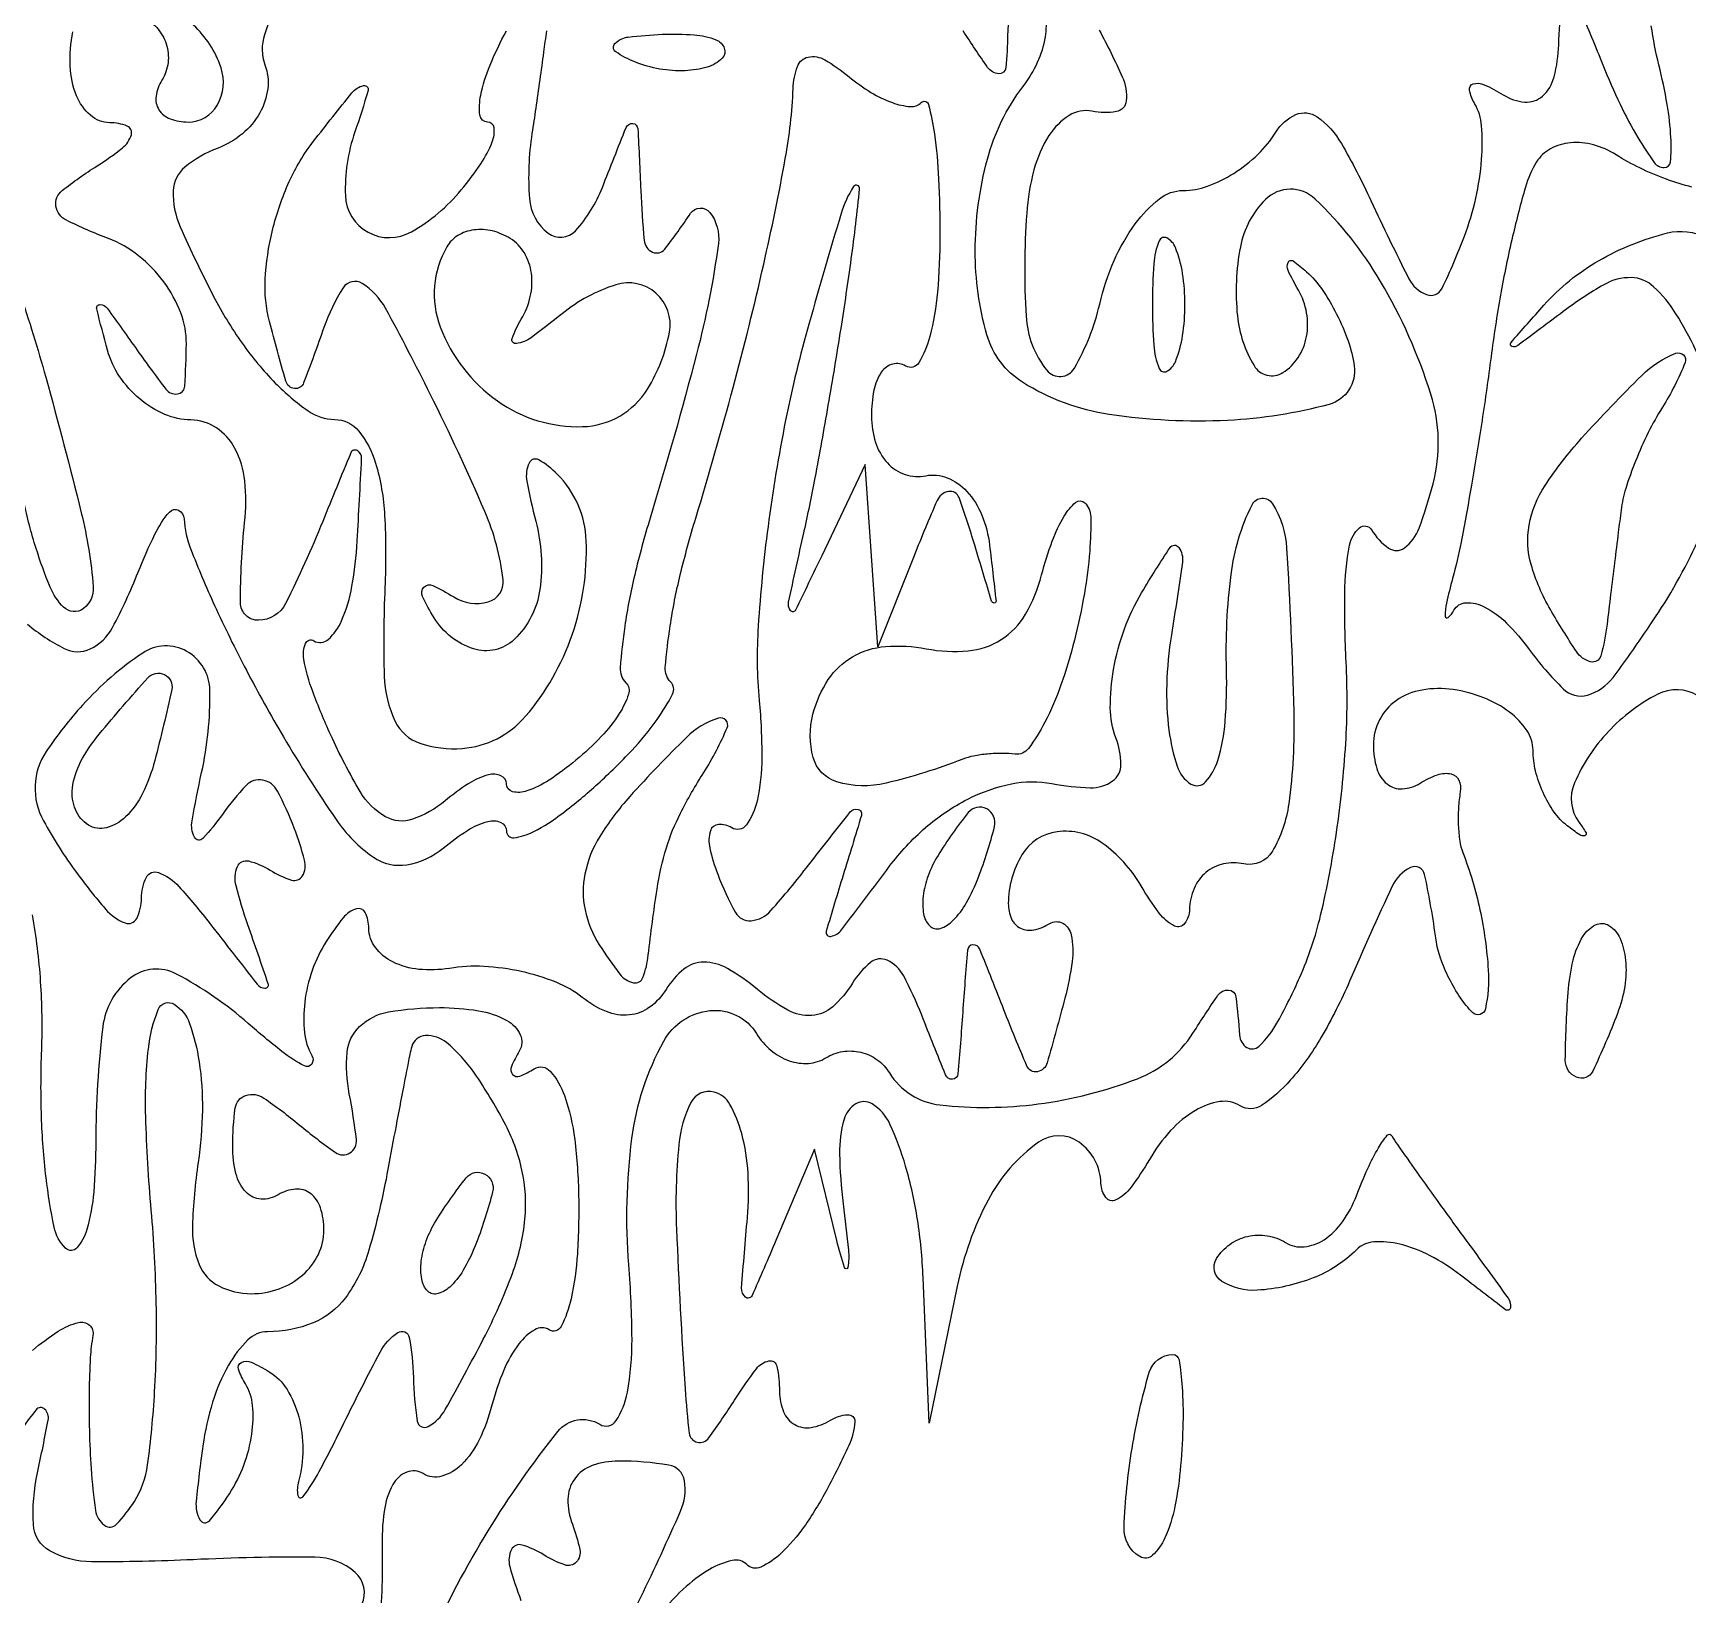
# Model space of a CAD drawing. Extents: x 153 to 7594, y 148 to 3762.
# Drawn here: x 4596.63 to 4632.89, y 2380.74 to 2414.95 of the extents above; entities that cross this region are included whole.
import ezdxf

# ---------------------------------------------------------------- set-up
doc = ezdxf.new("R2010")
doc.units = 0

msp = doc.modelspace()

# ---------------------------------------------------------------- linework, layer by layer
for points in [[(4602.126683, 2415.930159, 0.041002), (4601.696574, 2414.910642, 0.168799), (4601.707918, 2414.250526, -0.118372), (4601.768551, 2413.730075, -0.099036), (4601.594735, 2413.20042, -0.090988), (4601.212352, 2412.742737, -0.081911), (4600.678906, 2412.430279, 0.079339), (4599.951846, 2412.00939, 0.217805), (4599.695401, 2411.490206, 0.112286), (4599.849961, 2410.702528, 0.015297), (4600.581768, 2409.179753, 0.034191), (4601.206967, 2408.152976, 0.040607), (4601.934942, 2407.282454, 0.044991), (4602.654949, 2406.671992, 0.15129), (4603.23602, 2406.48392, -0.223178), (4603.761807, 2406.228716, -0.097596), (4604.131949, 2405.526646, -0.05951), (4604.330359, 2404.382638, -0.024327), (4604.336996, 2402.802622, 0.018252), (4604.321577, 2400.861569, 0.105229), (4604.562545, 2399.869343, 0.202863), (4605.103457, 2399.392458, 0.099695), (4606.030939, 2399.277284, 0.200089), (4607.419901, 2399.983087, 0.0934), (4608.440504, 2401.767975, 0.092263), (4608.749132, 2403.821665, 0.189873), (4608.111305, 2405.288695, 0.065598), (4607.707654, 2405.598357, 0.443026), (4607.49477, 2405.530001, 0.153708), (4607.446762, 2405.135145, 0.017937), (4607.643068, 2404.256909, -0.098368), (4607.732452, 2402.760761, -0.170167), (4607.170512, 2401.664131, -0.275486), (4606.275365, 2401.461592, -0.177351), (4605.41459, 2402.138197, -0.02762), (4605.158708, 2402.608429, -0.309012), (4605.19018, 2402.808164, -0.323892), (4605.383813, 2402.845132, -0.028948), (4605.845492, 2402.595492, 0.208747), (4606.598454, 2402.487854, 0.369724), (4606.926357, 2402.974498, 0.073251), (4606.526851, 2404.466729, 0.013728), (4605.330659, 2407.038998, 0.008961), (4604.350528, 2408.918618, 0.129138), (4603.838871, 2409.46189, 0.411124), (4603.423397, 2409.368278, 0.057988), (4602.998663, 2408.496187, -0.006618), (4602.555386, 2407.284108, -0.342747), (4602.354865, 2407.162115, -0.303341), (4602.165017, 2407.322958, -0.005775), (4601.806352, 2408.632511, -0.077189), (4601.712863, 2409.548548, -0.046989), (4601.871786, 2410.627261, -0.045859), (4602.239473, 2411.69432, -0.059624), (4602.77288, 2412.578959, -0.004302), (4603.615144, 2413.641408, -0.169402), (4603.866155, 2413.797476, -0.572316), (4603.968094, 2413.688449, -0.010861), (4603.678207, 2412.782025, 0.091964), (4603.470575, 2411.387861, 0.264955), (4603.965982, 2410.586277, 0.260094), (4604.918561, 2410.595517, 0.090108), (4606.009138, 2411.51101, 0.024796), (4606.437865, 2412.083075, 0.055861), (4606.688709, 2412.562609, 0.12004), (4606.729626, 2412.872176, 0.383059), (4606.587261, 2413, -0.381638), (4606.417386, 2413.151766, -0.079164), (4606.437231, 2413.5875, -0.047738), (4606.635979, 2414.232473, -0.024274), (4607, 2415, 0.0247)], [(4619.99265, 2415.013734, -0.017042), (4620.496241, 2413.990403, -0.128856), (4620.584966, 2413.463859, -0.338794), (4620.367403, 2413.226866, -0.095989), (4619.833337, 2413.235726, 0.196043), (4619.334758, 2413.145412, 0.109238), (4618.890826, 2412.702732, 0.077627), (4618.562119, 2411.955153, 0.047074), (4618.402845, 2411, 0.032403), (4618.388475, 2408.744269, 0.155909), (4618.84436, 2407.560963, 0.527552), (4619.446593, 2407.607524, 0.072859), (4620.00238, 2409.010081, -0.044531), (4620.318984, 2409.962826, -0.056), (4620.782165, 2410.768586, -0.066842), (4621.313255, 2411.3195, -0.169144), (4621.831559, 2411.5, 0.087345), (4622.364797, 2411.593867, 0.053346), (4622.940377, 2411.875523, 0.051433), (4623.468744, 2412.289373, 0.06258), (4623.86303, 2412.778378, -0.151873), (4624.303661, 2413.161562, -0.265457), (4624.770707, 2413.112526, -0.106616), (4625.299001, 2412.527887, -0.021535), (4625.948429, 2411.278378, 0.007599), (4626.778161, 2409.567055, 0.187396), (4627.161905, 2409.221105, 0.389043), (4627.507513, 2409.358703, 0.022446), (4627.996741, 2410.5, 0.034626), (4628.245823, 2411.332084, 0.036214), (4628.37304, 2412.178199, 0.038809), (4628.37249, 2412.91945, 0.113279), (4628.22036, 2413.404508, -0.077265), (4628.105537, 2413.695965, -0.392288), (4628.185624, 2413.83372, -0.183033), (4628.429466, 2413.817712, -0.031501), (4628.845492, 2413.595492, 0.116827), (4629.320397, 2413.437599, 0.208158), (4629.704255, 2413.565693, 0.147491), (4629.961964, 2413.990409, 0.054427), (4630.063386, 2414.690983, -0.016615), (4630.125527, 2415.600033, -0.513284)], [(4630.526996, 2415.458095, -0.006582), (4631.031162, 2414.25, 0.015696), (4631.409523, 2413.387913, 0.023295), (4631.798727, 2412.660937, 0.020083), (4632.157047, 2412.111976, 0.24269), (4632.374156, 2412, 0.390785), (4632.513347, 2412.128395, 0.032988), (4632.521174, 2412.660937, 0.030222), (4632.439733, 2413.38713, 0.017333), (4632.25873, 2414.25, -0.023621), (4632.090817, 2415.103744, -0.09653)], [(4605.311171, 2379.702678, -0.032333), (4606.598209, 2382.136294, -0.030649), (4608.126951, 2384.312497, -0.37946), (4609.045534, 2384.471859, 0.407393), (4609.403702, 2384.552009, 0.09947), (4609.650806, 2385.173147, 0.04682), (4609.752302, 2386.339917, 0.018036), (4609.682557, 2387.965782, -0.05165), (4609.749639, 2390.729262, -0.094536), (4610.447594, 2392.864036, -0.245855), (4611.46109, 2393.53407, -0.287344), (4612.480071, 2393.032246, 0.079465), (4612.796521, 2392.665692, 0.091049), (4613.198027, 2392.43664, 0.100767), (4613.620669, 2392.378813, 0.122785), (4614, 2392.5, -0.099271), (4614.369653, 2392.637319, -0.097999), (4614.765463, 2392.622434, -0.09789), (4615.126121, 2392.457849, -0.098806), (4615.39564, 2392.168858, 0.230369), (4616.501058, 2391.469047, 0.060567), (4618.655793, 2391.489389, 0.059502), (4620.83112, 2392.043197, 0.16103), (4622.046679, 2393.041287, -0.009917), (4622.594071, 2393.869831, -0.25737), (4622.825728, 2393.985565, -0.366561), (4622.986416, 2393.8379, -0.015161), (4623.065906, 2393, 0.239564), (4623.227427, 2392.727169, 0.345393), (4623.494273, 2392.753709, 0.076836), (4623.908573, 2393.295126, 0.020699), (4624.388623, 2394.267945, 0.046111), (4624.844669, 2395.62205, 0.02168), (4625.192594, 2397.437552, 0.02127), (4625.394818, 2399.385188, 0.027992), (4625.403671, 2401.171198, -0.015658), (4625.373929, 2402.680782, -0.044343), (4625.479273, 2403.72816, -0.165649), (4625.694953, 2404.10732, -0.465451), (4625.95753, 2404.068719, 0.100347), (4626.334515, 2403.666961, 0.324938), (4626.679477, 2403.670816, 0.144701), (4627.001018, 2404.099217, 0.025174), (4627.30911, 2405.074037, 0.141306), (4627.260065, 2407.037404, 0.056989), (4626.157457, 2409.509221, 0.068993), (4624.725422, 2411.312301, 0.407326), (4623.632755, 2411.299422, 0.150382), (4623.086277, 2410.267118, 0.072432), (4623.020181, 2408.756761, 0.110831), (4623.384656, 2407.662926, 0.41749), (4624.016312, 2407.510081, 0.111964), (4624.352269, 2407.84016, 0.096704), (4624.53532, 2408.300578, 0.091062), (4624.537391, 2408.820558, 0.08588), (4624.355987, 2409.319098, -0.01807), (4624.132098, 2409.744793, -0.220372), (4624.129543, 2409.924295, -0.470839), (4624.241636, 2409.955453, -0.032353), (4624.535286, 2409.721056, -0.057527), (4624.876992, 2409.329507, -0.033582), (4625.195249, 2408.793068, -0.033175), (4625.445124, 2408.205331, -0.047521), (4625.580015, 2407.655786, -0.379842), (4625.028318, 2406.814248, -0.053862), (4622.806711, 2406.462854, -0.049965), (4620.213497, 2406.59417, -0.102439), (4618.313632, 2407.297613, -0.185579), (4617.530939, 2408.337867, -0.069851), (4617.274929, 2410.173396, -0.065363), (4617.54062, 2412.18322, -0.096929), (4618.31942, 2413.774166, 0.053657), (4618.64107, 2414.309215, 0.066866), (4618.812627, 2414.86278, 0.080516), (4618.815699, 2415.349773, 0.159077)], [(4618.034985, 2415.417049, 0.044716), (4617.984687, 2414.916667, -0.021268), (4617.945863, 2414.189472, -0.411055), (4617.788259, 2414.058086, -0.221996), (4617.546164, 2414.197338, -0.010429), (4617.007516, 2415, -0.070596)], [(4607.875, 2415, -0.002466), (4607.813631, 2414.527973, -0.001204), (4607.730946, 2413.926562, -0.001195), (4607.641957, 2413.30154, -0.001731), (4607.560134, 2412.75, 0.055511), (4607.503354, 2411.325288, 0.214471), (4607.912653, 2410.564572, 0.39073), (4608.515805, 2410.61921, 0.090806), (4609.102217, 2411.566376, -0.002685), (4609.624165, 2412.878431, -0.327345), (4609.76856, 2412.967778, -0.375666), (4609.878891, 2412.854789, -0.003003), (4609.945028, 2411.5, 0.012738), (4610.019745, 2410.40689, 0.268065), (4610.201758, 2410.150605, 0.347966), (4610.470544, 2410.216461, 0.017484), (4611.036848, 2411, -0.511062), (4611.460744, 2411.014848, -0.200908), (4611.644247, 2410.336941, -0.03122), (4611.166125, 2407.911116, -0.009633), (4610.149397, 2404.325273, 0.015189), (4609.81055, 2403.077547, 0.021975), (4609.593856, 2401.955995, 0.018677), (4609.493647, 2401.045041, 0.21775), (4609.61556, 2400.717774, -0.283886), (4609.675722, 2400.463329, -0.062658), (4609.473481, 2400.040551, -0.047515), (4609.076902, 2399.536153, -0.029213), (4608.524166, 2399.020056, -0.027507), (4607.93852, 2398.586085, -0.063561), (4607.447724, 2398.3455, -0.141371), (4607.134031, 2398.33045, -0.34752), (4607, 2398.5, 0.301695), (4606.880002, 2398.680772, 0.168415), (4606.60548, 2398.698656, 0.074814), (4606.173058, 2398.506587, 0.031355), (4605.656954, 2398.13026, -0.089658), (4604.941429, 2397.726367, -0.217512), (4604.351159, 2397.781601, -0.129799), (4603.795369, 2398.331212, -0.026333), (4603.149366, 2399.571522, -0.017265), (4602.755451, 2400.52171, -0.045417), (4602.560571, 2401.232209, -0.139186), (4602.594771, 2401.574228, -0.467155), (4602.780271, 2401.6358, 0.335477), (4603.094821, 2401.665386, 0.10542), (4603.387162, 2402.075233, 0.058866), (4603.613794, 2402.829372, 0.029272), (4603.729275, 2403.822093, 0.001811), (4603.826427, 2405.630947, 0.283653), (4603.73232, 2405.802089, 0.450236), (4603.589626, 2405.753079, 0.002458), (4602.97364, 2404.25, -0.021052), (4602.158465, 2402.4542, -0.27863), (4601.566712, 2402.08394, -0.417531), (4601.171968, 2402.470891, -0.02777), (4601.26179, 2404.22325, 0.052049), (4601.264292, 2405.138601, 0.09559), (4601.050561, 2405.849964, 0.127482), (4600.642668, 2406.300224, 0.141496), (4600.083333, 2406.47325, -0.096646), (4599.511218, 2406.596134, -0.073149), (4598.962532, 2406.932767, -0.071084), (4598.520006, 2407.424752, -0.081205), (4598.257202, 2408, -0.005221), (4598.019877, 2408.906561, -0.48812), (4598.092785, 2409, -0.240158), (4598.249017, 2408.920366, -0.003117), (4598.908556, 2408, 0.009948), (4599.538428, 2407.145924, 0.26805), (4599.788926, 2407.042466, 0.357484), (4599.950002, 2407.214669, 0.014014), (4599.984687, 2408.143011, 0.094576), (4599.861915, 2408.820498, 0.067534), (4599.489672, 2409.497493, 0.06544), (4598.935138, 2410.071341, 0.076502), (4598.278025, 2410.446806, -0.021499), (4597.355503, 2410.847105, -0.245408), (4597.127, 2411.155874, -0.271633), (4597.261156, 2411.497023, -0.025443), (4598.028025, 2412.038482, 0.026104), (4598.582709, 2412.431226, 0.155069), (4598.779231, 2412.721708, 0.389209), (4598.686802, 2412.910528, 0.090344), (4598.307418, 2412.984687, -0.178225), (4597.883687, 2413.146889, -0.117036), (4597.577109, 2413.576825, -0.087231), (4597.438259, 2414.220636, -0.057224), (4597.49595, 2414.978972, 0.047659)], [(4596.50101, 2401.999162, 0.055703), (4597.31013, 2401.467392, 0.23108), (4597.878223, 2401.458327, 0.163212), (4598.366075, 2401.923685, 0.026148), (4598.926613, 2403.135855, -0.017698), (4599.296512, 2403.972581, -0.065078), (4599.613779, 2404.455136, -0.341463), (4599.812227, 2404.495593, -0.271576), (4599.936614, 2404.30716, 0.08068), (4600.082145, 2403.637847, 0.013172), (4600.602604, 2402.411821, 0.014213), (4601.300491, 2400.989746, 0.0121), (4602.114804, 2399.529994, 0.016711), (4603.267555, 2397.717466, 0.091031), (4604.083249, 2396.895297, 0.19643), (4604.820378, 2396.730564, 0.131925), (4605.614804, 2397.095279, -0.031745), (4606.147108, 2397.482783, -0.075971), (4606.593099, 2397.678821, -0.170886), (4606.87615, 2397.657262, -0.297399), (4607, 2397.467457, 0.449185), (4607.164441, 2397.321345, 0.090145), (4607.589301, 2397.451706, 0.044429), (4608.235392, 2397.86248, 0.020115), (4609.006131, 2398.505548, 0.020416), (4609.745194, 2399.231414, 0.033468), (4610.301132, 2399.909591, 0.036899), (4610.639933, 2400.46719, 0.325194), (4610.597524, 2400.735809, -0.220382), (4610.481365, 2401.052486, -0.017575), (4610.588558, 2401.961293, -0.021195), (4610.80921, 2403.078828, -0.014559), (4611.149397, 2404.325273, 0.008167), (4611.969177, 2407.18454, 0.009967), (4612.638708, 2409.885899, 0.010484), (4613.112345, 2412.198027, 0.03515), (4613.283269, 2413.734124, -0.076507), (4613.377936, 2414.21785, -0.259815), (4613.611788, 2414.42148, -0.185688), (4613.979177, 2414.36251, -0.041618), (4614.508676, 2413.9928, 0.035653), (4614.988592, 2413.649133, 0.051556), (4615.458609, 2413.423737, 0.064691), (4615.852138, 2413.337828, 0.221292), (4616.092009, 2413.425343, -0.578523), (4616.250322, 2413.382624, -0.029793), (4616.380153, 2412.737891, -0.023234), (4616.471188, 2411.758515, -0.011557), (4616.5, 2410.512158, -0.021387), (4616.44685, 2409.270168, -0.042808), (4616.279688, 2408.302739, -0.070609), (4616.036805, 2407.72448, -0.418597), (4615.75, 2407.654508, 0.205122), (4615.466433, 2407.697059, 0.180621), (4615.220312, 2407.523912, 0.10312), (4615.053628, 2407.123902, 0.047362), (4615, 2406.559017, 0.077265), (4615.089668, 2405.982216, 0.107819), (4615.349742, 2405.531399, 0.126957), (4615.73732, 2405.277375, 0.134446), (4616.19061, 2405.25, -0.149964), (4616.660393, 2405.207254, -0.110073), (4617.092461, 2404.906742, -0.090128), (4617.420482, 2404.388215, -0.066974), (4617.588822, 2403.730397, -0.000641), (4617.731015, 2402.504771, -0.448077), (4617.691795, 2402.460795, -0.330265), (4617.634584, 2402.503211, -0.000574), (4617.26342, 2403.730397, 0.013121), (4616.919642, 2404.771972, 0.364335), (4616.68915, 2404.906089, 0.252062), (4616.43985, 2404.710349, 0.008254), (4615.935493, 2403.5), (4615.140571, 2401.5), (4615, 2403.5), (4614.859429, 2405.5), (4613.909189, 2403.5, -0.002756), (4613.335169, 2402.308826, -0.553991), (4613.226477, 2402.297435, -0.222712), (4613.18425, 2402.481812, -0.001756), (4613.518395, 2404, 0.008383), (4613.76685, 2405.20471, 0.003772), (4614.054489, 2406.79375, 0.003733), (4614.333185, 2408.477183, 0.00508), (4614.557791, 2410, 0.008821), (4614.740985, 2411.536901, 0.784859), (4614.608326, 2411.583963, 0.073055), (4614.33435, 2410.994334, 0.002608), (4613.633147, 2408.591234, 0.020478), (4613.118159, 2406.46604, 0.016328), (4612.732735, 2404.13902, 0.016626), (4612.517763, 2401.957807, 0.039437), (4612.540325, 2400.327921, -0.024061), (4612.596104, 2399.076989, -0.052371), (4612.492464, 2398.12286, -0.104637), (4612.258855, 2397.601653, -0.392038), (4611.937503, 2397.538625, 0.154054), (4611.646276, 2397.612327, 0.314503), (4611.469822, 2397.473318, 0.129784), (4611.4562, 2397.095103, 0.036087), (4611.629721, 2396.522548, 0.034788), (4612.019392, 2395.686072, 0.299624), (4612.36669, 2395.503907, 0.189629), (4612.795384, 2395.723809, 0.015229), (4613.620721, 2396.72061, -0.002476), (4614.537134, 2397.886708, -0.304616), (4614.707681, 2397.941038, -0.416485), (4614.779788, 2397.80859, -0.003097), (4614.379411, 2396.5, 0.005613), (4614.010225, 2395.271294, 0.558316), (4614.110772, 2395.160679, 0.185445), (4614.345338, 2395.305168, 0.002469), (4615.391484, 2396.689785, -0.053644), (4616.184286, 2397.542008, -0.06074), (4617.109941, 2398.165799, -0.067053), (4618.067968, 2398.502268, -0.098845), (4618.956847, 2398.508311, 0.040527), (4619.796241, 2398.416245, 0.163338), (4620.282707, 2398.564375, 0.244045), (4620.468085, 2398.926919, 0.09033), (4620.358638, 2399.507787, -0.090474), (4620.235267, 2400.16358, -0.045194), (4620.307054, 2401.007774, -0.042869), (4620.543904, 2401.895094, -0.048773), (4620.921672, 2402.689261, -0.010204), (4621.544335, 2403.678292, -0.528161), (4621.735997, 2403.681487, -0.191362), (4621.814236, 2403.358235, -0.004385), (4621.574524, 2401.766267, 0.031607), (4621.471035, 2400.680527, 0.040559), (4621.520404, 2399.678628, 0.045498), (4621.698578, 2398.886476, 0.17811), (4622.002799, 2398.49827, 0.363775), (4622.323579, 2398.544854, 0.107096), (4622.587999, 2399.01162, 0.056048), (4622.753076, 2399.869693, 0.026633), (4622.781048, 2400.996089, -0.038218), (4622.881428, 2403.086837, -0.083787), (4623.340537, 2404.616639, -0.588066), (4623.790584, 2404.638645, -0.124774), (4624.1, 2403.666667, -0.008293), (4624.255254, 2400.086812, -0.040512), (4624.145448, 2398.063793, -0.099097), (4623.786711, 2397.025796, -0.323894), (4623.159091, 2396.75, 0.108128), (4622.714841, 2396.748673, 0.120746), (4622.33155, 2396.559375, 0.116593), (4622.069983, 2396.207765, 0.096078), (4621.969591, 2395.75, -0.153188), (4621.864433, 2395.441316, -0.363545), (4621.645244, 2395.387428, -0.11843), (4621.308697, 2395.666368, -0.028945), (4620.908131, 2396.271032, 0.105947), (4620.058446, 2397.204745, 0.190861), (4619.068876, 2397.451309, 0.226446), (4618.299334, 2396.948914, 0.137619), (4618, 2395.881966, 0.103144), (4618.070394, 2395.544356, 0.178936), (4618.266355, 2395.340333, 0.165916), (4618.560473, 2395.304095, 0.087051), (4618.906741, 2395.442363, -0.273867), (4619.193126, 2395.44779, -0.217086), (4619.378296, 2395.192531, -0.083485), (4619.39772, 2394.612195, -0.030673), (4619.238737, 2393.804931, -0.00611), (4618.8501, 2392.389668, -0.283406), (4618.637418, 2392.196152, -0.35155), (4618.408164, 2392.318489, -0.007871), (4617.902281, 2393.553552, 0.002867), (4617.374584, 2394.879552, 0.321871), (4617.223166, 2394.975227, 0.373074), (4617.104437, 2394.859303, 0.003255), (4617, 2393.5, -0.003352), (4616.895969, 2392.1494, -0.368835), (4616.776218, 2392.030815, -0.325657), (4616.623526, 2392.125665, -0.003012), (4616.102217, 2393.433624, 0.028967), (4615.706207, 2394.294457, 0.1637), (4615.344009, 2394.636779, 0.288926), (4614.978426, 2394.589035, 0.081386), (4614.583475, 2394.135065, -0.071472), (4614.152199, 2393.61915, -0.168334), (4613.695817, 2393.42712, -0.143288), (4613.166346, 2393.545465, -0.047081), (4612.5, 2394, 0.042198), (4611.841757, 2394.458472, 0.131763), (4611.324778, 2394.597117, 0.171511), (4610.891284, 2394.443912, 0.084648), (4610.5, 2394, -0.096528), (4610.13754, 2393.607819, -0.134899), (4609.693683, 2393.438659, -0.121775), (4609.191107, 2393.512773, -0.07047), (4608.660972, 2393.823017, 0.072191), (4608.089139, 2394.155037, 0.041642), (4607.326973, 2394.389703, 0.040638), (4606.50527, 2394.500654, 0.053391), (4605.75, 2394.460059, -0.064033), (4605.079652, 2394.438274, -0.091838), (4604.509564, 2394.601321, -0.116522), (4604.128119, 2394.918539, -0.159299), (4603.984687, 2395.338484, 0.10653), (4603.906095, 2395.681173, 0.374938), (4603.715449, 2395.76532, 0.148105), (4603.423631, 2395.567453, 0.029216), (4603.05067, 2395.047746, 0.056807), (4602.744323, 2394.414461, 0.053199), (4602.579822, 2393.714316, 0.057152), (4602.573038, 2393.055171, 0.105494), (4602.737877, 2392.547746, -0.285625), (4602.731947, 2392.363196, -0.379043), (4602.577407, 2392.322479, -0.050012), (4602.076964, 2392.641093, -0.012953), (4601.340743, 2393.252182, 0.057618), (4599.769289, 2394.335562, 0.29491), (4598.762768, 2394.249717, 0.200206), (4598.153061, 2393.177309, 0.030454), (4598, 2390.666667, -0.020816), (4597.953894, 2389.559711, -0.04823), (4597.805479, 2388.742437, -0.109325), (4597.587825, 2388.338095, -0.435999), (4597.337802, 2388.328865, -0.146636), (4597.087433, 2388.793547, -0.020745), (4596.910772, 2389.877751, -0.022175), (4596.80944, 2391.213897, -0.017234), (4596.813976, 2392.671776, 0.026294), (4596.79148, 2394.171425, 0.027714), (4596.610687, 2395.633981, 0.028776)], [(4632.982015, 2411.573585, -0.025113), (4632.422381, 2411.746733, -0.024434), (4631.838475, 2411.993005, -0.029621), (4631.319098, 2412.281625, 0.074859), (4630.825654, 2412.500209, 0.089649), (4630.320173, 2412.545183, 0.102126), (4629.881968, 2412.412683, 0.130749), (4629.576791, 2412.12425, 0.068457), (4629.332896, 2411.573485, 0.012621), (4629.052183, 2410.496316, 0.013338), (4628.787419, 2409.210128, 0.011796), (4628.579252, 2407.857938, -0.005498), (4628.382359, 2406.462322, -0.005207), (4628.151481, 2405.045769, -0.005178), (4627.921151, 2403.796575, -0.018171), (4627.735454, 2403, 0.010862), (4627.601632, 2402.461656, 0.06613), (4627.575941, 2402.176507, 0.629542), (4627.641205, 2402.148539, 0.088594), (4627.764896, 2402.303003, -0.261924), (4628.031093, 2402.469884, -0.132379), (4628.430171, 2402.382486, -0.076421), (4628.918983, 2402.02506, -0.038897), (4629.415855, 2401.445962, 0.040825), (4630.1627, 2400.582275, 0.269831), (4630.694287, 2400.447044, 0.164792), (4631.255441, 2400.834793, 0.014866), (4632.246782, 2402.253885, 0.044082), (4633.216254, 2404.063032, 0.08644)], [(4633.391917, 2407.175423, 0.060463), (4632.632852, 2408.798558, 0.065725), (4632.143584, 2409.392, 0.184696), (4631.653038, 2409.590657, 0.136503), (4631.052208, 2409.436074, 0.03054), (4630.160972, 2408.846786, -0.001591), (4629.170037, 2408.105769, -0.245431), (4629.0358, 2408.084442, -0.535275), (4629.013803, 2408.165795, -0.002231), (4629.739877, 2408.988105, -0.080422), (4630.938245, 2409.962163, -0.069519), (4632.443262, 2410.56887, -0.184923), (4633.295698, 2410.464929, -0.433835)], [(4596.332142, 2409.267288, -0.013753), (4596.902958, 2407.411024, -0.00734), (4597.681155, 2404.439667, -0.040956), (4597.942671, 2402.81504, -0.256452), (4597.728307, 2402.340576, -0.373483), (4597.295521, 2402.371146, -0.098211), (4597.000163, 2402.81265, -0.02252), (4596.692, 2403.660083, -0.02244), (4596.420138, 2404.686696, -0.020221)], [(4633.113307, 2400.429973, 0.263379), (4632.231845, 2400.463938, 0.085197), (4631.150809, 2399.648033, 0.085839), (4630.408914, 2398.523096, 0.269546), (4630.508676, 2397.657991, -0.024268), (4630.661417, 2397.431274, -0.493629), (4630.635361, 2397.364639, -0.224789), (4630.523741, 2397.382795, -0.014392), (4630.25, 2397.583333, -0.074679), (4629.962808, 2397.88509, -0.046541), (4629.720312, 2398.310018, -0.045656), (4629.555328, 2398.784994, -0.060841), (4629.5, 2399.238004, 0.150072), (4629.368373, 2399.666674, 0.081616), (4628.985937, 2400.070084, 0.068917), (4628.419243, 2400.388258, 0.057125), (4627.75, 2400.566187, 0.079518), (4627.068966, 2400.557351, 0.109105), (4626.503846, 2400.325699, 0.122814), (4626.133569, 2399.90354, 0.119467), (4626, 2399.352499, 0.073219), (4626.075916, 2398.836861, 0.149462), (4626.301028, 2398.499981, 0.188332), (4626.635145, 2398.391964, 0.12412), (4627.024777, 2398.515313, -0.051817), (4627.40829, 2398.700587, -0.140879), (4627.706461, 2398.720467, -0.239867), (4627.874632, 2398.583307, -0.148011), (4627.906356, 2398.32433, 0.028774), (4627.865854, 2397.972047, 0.024), (4627.862484, 2397.595272, 0.024671), (4627.89312, 2397.249522, 0.058574), (4627.95809, 2397, -0.039875), (4628.335274, 2395.745342, -0.037664), (4628.517694, 2394.422456, -0.067516), (4628.45565, 2393.575077, -0.595453), (4628.174965, 2393.491702, -0.048472), (4627.907303, 2393.816981, -0.031493), (4627.661552, 2394.237667, -0.031591), (4627.471865, 2394.683125, -0.051015), (4627.375, 2395.083333, 0.018891), (4627.124228, 2396.515815, 0.484493), (4626.815725, 2396.667658, 0.174796), (4626.413012, 2396.260371, 0.005976), (4625.479479, 2394.179475, -0.02924), (4624.8575, 2392.949608, -0.048673), (4624.179732, 2392.008124, -0.066086), (4623.54948, 2391.458028, -0.292755), (4623.080081, 2391.450507, 0.178984), (4622.635823, 2391.540265, 0.09543), (4622.101215, 2391.348054, 0.074183), (4621.557136, 2390.904896, 0.053041), (4621.091869, 2390.271032, -0.028945), (4620.691303, 2389.666368, -0.11843), (4620.354756, 2389.387428, -0.363545), (4620.135567, 2389.441316, -0.153188), (4620.030409, 2389.75, 0.235965), (4619.552113, 2390.651539, 0.320329), (4618.660752, 2390.651154, 0.11704), (4617.556714, 2389.3856, 0.070378), (4616.881641, 2387.5), (4616.263282, 2384.5), (4616.131641, 2387.690983, 0.027725), (4616.008859, 2388.957194, 0.033441), (4615.749343, 2390.123429, 0.035537), (4615.404131, 2391.049374, 0.148405), (4615.015058, 2391.490694, 0.283836), (4614.657604, 2391.490855, 0.186121), (4614.400769, 2391.15307, 0.075518), (4614.301035, 2390.39791, 0.02624), (4614.380142, 2389.299711, -0.005173), (4614.496456, 2388.284112, -0.069256), (4614.483502, 2387.909915, -0.784722), (4614.407575, 2387.904806, -0.016789), (4614.240479, 2388.5), (4613.75079, 2390.5), (4612.906297, 2388.5, -0.00416), (4612.384302, 2387.291914, -0.492045), (4612.240665, 2387.25675, -0.248203), (4612.153896, 2387.456502, -0.002658), (4612.280902, 2389, 0.036448), (4612.295099, 2389.975456, 0.050409), (4612.156577, 2390.839063, 0.061489), (4611.899429, 2391.478051, 0.204806), (4611.55, 2391.75, 0.354577), (4611.04448, 2391.521716, 0.09221), (4610.77838, 2390.60061, 0.034782), (4610.726929, 2388.750267, 0.006015), (4610.915313, 2385.25, 0.01369), (4611.006262, 2384.276718, 0.315845), (4611.18307, 2384.080105, 0.301629), (4611.436172, 2384.175193, 0.012947), (4612, 2385, -0.016439), (4612.477402, 2385.688013, -0.187072), (4612.752317, 2385.860925, -0.415341), (4612.929693, 2385.740679, -0.044036), (4612.984687, 2385.190983, 0.093685), (4613.074701, 2384.743535, 0.169506), (4613.318559, 2384.46615, 0.171986), (4613.679125, 2384.403078, 0.096827), (4614.099768, 2384.56166, -0.122634), (4614.477682, 2384.682518, -0.449362), (4614.635092, 2384.527056, -0.09597), (4614.506189, 2384.010119, -0.013918), (4614.018748, 2383.035031, -0.029398), (4613.525004, 2382.230031, -0.05262), (4613.017348, 2381.644283, -0.079076), (4612.57368, 2381.344818, -0.315182), (4612.267857, 2381.39881, 0.259569), (4611.94684, 2381.490241, 0.075751), (4611.452784, 2381.291949, 0.055144), (4610.873061, 2380.857554, 0.034276), (4610.293711, 2380.234456, -0.001792)], [(4596.610211, 2386.091467, -0.028632), (4597.177121, 2386.509583, -0.084245), (4597.620088, 2386.70218, -0.244271), (4597.860146, 2386.644166, -0.266683), (4597.938003, 2386.419273, 0.03365), (4597.879175, 2385.934163, 0.009831), (4597.853803, 2385.182536, 0.009829), (4597.85854, 2384.333135, 0.010384), (4597.896892, 2383.5, 0.019906), (4597.994755, 2382.585219, 0.196722), (4598.187961, 2382.259118, 0.382925), (4598.455216, 2382.281607, 0.047542), (4598.844835, 2382.783179, 0.108425), (4599.135428, 2383.580714, 0.018839), (4599.289619, 2385.186439, 0.019697), (4599.325676, 2387.117378, 0.01652), (4599.215635, 2389.162582, -0.013897), (4599.094461, 2391.214077, -0.03562), (4599.153908, 2392.699322, -0.065706), (4599.365643, 2393.555507, -0.467946), (4599.719382, 2393.673432, -0.171967), (4600.05593, 2393.254363, -0.046432), (4600.264258, 2392.414786, -0.041317), (4600.336255, 2391.35513, -0.032757), (4600.244231, 2390.210695, 0.027333), (4600.117091, 2388.818585, 0.105805), (4600.266677, 2387.969582, 0.180991), (4600.693952, 2387.504759, 0.117881), (4601.410962, 2387.333333, 0.086344), (4602.017735, 2387.438903, 0.094026), (4602.53322, 2387.742336, 0.100266), (4602.878005, 2388.194552, 0.113369), (4603, 2388.725684, 0.076042), (4602.925586, 2389.212152, 0.153266), (4602.70625, 2389.527484, 0.186722), (4602.380416, 2389.624606, 0.119076), (4602, 2389.5, -0.154445), (4601.620843, 2389.404354, -0.191481), (4601.29375, 2389.557443, -0.129057), (4601.072654, 2389.964113, -0.060393), (4601, 2390.563428, -0.033696), (4601.056516, 2391.401084, -0.288791), (4601.286911, 2391.67628, -0.231471), (4601.681979, 2391.619222, -0.023594), (4602.459726, 2391.033424, 0.018695), (4603.250477, 2390.425605, 0.301595), (4603.57047, 2390.415325, 0.291807), (4603.711745, 2390.708366, 0.01791), (4603.55566, 2391.71098, -0.068985), (4603.508238, 2392.613412, -0.182633), (4603.782872, 2393.187012, -0.149653), (4604.416752, 2393.505719, -0.042218), (4605.531344, 2393.6, -0.039556), (4606.387265, 2393.53218, -0.085531), (4607.010311, 2393.319613, -0.161484), (4607.30304, 2393.006117, -0.251225), (4607.280902, 2392.645492, 0.03869), (4607.107573, 2392.309474, 0.282197), (4607.133716, 2392.137896, 0.321829), (4607.290275, 2392.098455, 0.044438), (4607.60824, 2392.257879, -0.366206), (4607.961543, 2392.205023, -0.096448), (4608.272802, 2391.671244, -0.053479), (4608.495613, 2390.714304, -0.02624), (4608.582517, 2389.464759, -0.01966), (4608.554382, 2388.205899, -0.03922), (4608.415377, 2387.219935, -0.062224), (4608.2, 2386.616355, -0.439793), (4607.933459, 2386.541125, 0.278037), (4607.621872, 2386.544614, 0.098116), (4607.274291, 2386.235566, 0.062985), (4606.941375, 2385.657611, 0.03527), (4606.680998, 2384.888137, -0.048937), (4606.401626, 2384.131202, -0.084718), (4606.01279, 2383.587008, -0.126934), (4605.582699, 2383.335677, -0.210505), (4605.173507, 2383.392767, 0.238705), (4604.816023, 2383.423203, 0.17378), (4604.513089, 2383.153285, 0.091062), (4604.319078, 2382.562342, 0.040888), (4604.274919, 2381.743383, -0.017605), (4604.268072, 2380.811144, -0.01671), (4604.196076, 2379.865244, -0.016928)], [(4603.834007, 2380.526663, 0.330878), (4603.682363, 2381.228397, 0.180475), (4602.797123, 2381.563409, 0.01304), (4600.135835, 2381.506454, -0.013324), (4597.905567, 2381.45999, -0.126477), (4596.989908, 2381.70106, -0.258013), (4596.631151, 2382.277459, -0.066185), (4596.722581, 2383.411431, 0.006472), (4596.956192, 2384.565714, 0.25496), (4596.87878, 2384.805284, 0.443085), (4596.692189, 2384.791226, 0.010292), (4596.102059, 2384, -0.030305), (4595.668328, 2383.464567, -0.132625), (4595.327522, 2383.248206, -0.344945), (4595.109952, 2383.330693, -0.133509), (4595.015313, 2383.661516, 0.267962), (4594.621064, 2384.324013, 0.127714), (4593.62855, 2384.584132, 0.094292), (4592.372689, 2384.348116, 0.103266), (4591.336508, 2383.669841, 0.11594), (4590.613944, 2382.503251, 0.066455), (4590.298106, 2380.869666, 0.118887), (4590.500932, 2379.744811, 0.455391)], [(4609.270902, 2379.279235, -0.001388), (4609.944834, 2380.684259, 0.008562), (4610.814988, 2382.567178, 0.145493), (4610.900418, 2383.23723, 0.322367), (4610.559793, 2383.577554, 0.040336), (4609.456967, 2383.666667, 0.086268), (4608.88075, 2383.566503, 0.150088), (4608.495482, 2383.278353, 0.15579), (4608.346954, 2382.832515, 0.095007), (4608.445513, 2382.281396, -0.040256), (4608.607643, 2381.729923, -0.244235), (4608.529733, 2381.452325, -0.298515), (4608.278113, 2381.39131, -0.05287), (4607.818607, 2381.612107, 0.063935), (4607.344326, 2381.82726, 0.366539), (4607.10943, 2381.726704, 0.184726), (4607.073313, 2381.36053, 0.024852), (4607.318607, 2380.612107, -0.024852)]]:
    msp.add_lwpolyline(points, format="xyb")
for points in [[(4598.981231, 2415.33959, -0.093859), (4599.331646, 2415.074983, -0.105592), (4599.543496, 2414.710452, -0.109741), (4599.583353, 2414.302693, -0.108525), (4599.447214, 2413.91459, 0.102694), (4599.320403, 2413.566006, 0.178648), (4599.383573, 2413.268661, 0.166283), (4599.630929, 2413.06931, 0.08742), (4600.024316, 2413, 0.27049), (4600.664298, 2413.373549, 0.211251), (4600.74433, 2414.189768, 0.129508), (4600.138046, 2415.122822, 0.136733), (4599.1625, 2415.6125, 0.014876), (4598.728167, 2415.684232, 0.287128), (4598.609096, 2415.630301, 0.42897), (4598.632109, 2415.529361, 0.019147)], [(4611.729167, 2414.395833, -0.126455), (4611.402231, 2414.202593, -0.060344), (4610.916927, 2414.123424, -0.05415), (4610.359369, 2414.160852, -0.051402), (4609.8125, 2414.316886, -0.054073), (4609.395823, 2414.538436, -0.470617), (4609.37858, 2414.720685, -0.168741), (4609.670344, 2414.862007, -0.018894), (4610.416667, 2414.921053, -0.028489), (4611.112848, 2414.910055, -0.077125), (4611.592839, 2414.799335, -0.208169), (4611.77538, 2414.614691, -0.296942)], [(4605.69423, 2410.266312, 0.225151), (4605.549857, 2408.513592, 0.149485), (4606.804481, 2406.888663, 0.163226), (4608.668207, 2406.326561, 0.251763), (4610.092376, 2407.149468, 0.093282), (4610.572909, 2408.397455, 0.263482), (4610.277739, 2409.248834, 0.263508), (4609.395843, 2409.433591, 0.093292), (4608.219014, 2408.798558, -0.011916), (4607.539258, 2408.274205, -0.126279), (4607.217124, 2408.144798, -0.562217), (4607.124371, 2408.260155, -0.048314), (4607.324353, 2408.680902, 0.079204), (4607.523422, 2409.176176, 0.08988), (4607.546325, 2409.686878, 0.099298), (4607.392263, 2410.133153, 0.122321), (4607.08541, 2410.447214, 0.078376), (4606.690079, 2410.613027, 0.092769), (4606.286025, 2410.635555, 0.104008), (4605.936636, 2410.513306, 0.126123)], [(4621.157895, 2409, 0.017491), (4621.189089, 2408.10856, 0.078554), (4621.306058, 2407.601562, 0.447206), (4621.474999, 2407.540618, 0.174857), (4621.662281, 2407.75, 0.057986), (4621.818615, 2408.320008, 0.037979), (4621.87034, 2409, 0.037979), (4621.818615, 2409.679992, 0.057986), (4621.662281, 2410.25, 0.174857), (4621.474999, 2410.459382, 0.447206), (4621.306058, 2410.398438, 0.078554), (4621.189089, 2409.89144, 0.017491)], [(4632.335448, 2406.75, 0.024652), (4632.02671, 2406.198147, 0.01943), (4631.746287, 2405.573438, 0.019825), (4631.531034, 2404.971497, 0.045105), (4631.428745, 2404.5, 0.00024), (4631.368411, 2404.011971, 0.0001), (4631.287413, 2403.353125, 0.000099), (4631.200949, 2402.647497, 0.000128), (4631.121906, 2402, -0.03721), (4630.984147, 2401.304732, -0.409406), (4630.760814, 2401.175782, -0.186464), (4630.449759, 2401.398902, -0.013281), (4629.879667, 2402.321894, -0.061548), (4629.45869, 2403.307149, -0.115924), (4629.41566, 2404.166342, -0.100447), (4629.764299, 2405.036692, -0.038604), (4630.565063, 2406.071894, -0.013679), (4631.881704, 2407.449099, -0.104056), (4632.631505, 2407.933042, -0.653696), (4632.832223, 2407.729597, -0.04505)], [(4619.448629, 2401.651345, -0.023003), (4619.152901, 2400.667176, -0.035332), (4618.799554, 2399.850925, -0.038924), (4618.441558, 2399.27606, -0.273037), (4618.149961, 2399.151767, 0.032964), (4617.864543, 2399.17013, 0.023401), (4617.544051, 2399.15459, 0.023735), (4617.238165, 2399.11064, 0.045425), (4617, 2399.04191, -0.034303), (4615.321214, 2398.516783, -0.132543), (4614.239694, 2398.548121, -0.257916), (4613.72429, 2399.075991, -0.131856), (4613.718163, 2400.030256, -0.08167), (4614.05399, 2400.784785, -0.117031), (4614.584529, 2401.285073, -0.110868), (4615.306437, 2401.510146, -0.068016), (4616.20017, 2401.461451, 0.070048), (4617.119992, 2401.415066, 0.120277), (4617.842584, 2401.661672, 0.119233), (4618.374414, 2402.215472, 0.068115), (4618.730429, 2403.077163, -0.023599), (4618.961301, 2403.815736, -0.047245), (4619.22407, 2404.367327, -0.080428), (4619.474684, 2404.665164, -0.392523), (4619.675671, 2404.657662, -0.194631), (4619.805059, 2404.352434, -0.02297), (4619.782914, 2403.60062, -0.024758), (4619.666346, 2402.672067, -0.01788)], [(4597.709979, 2400.226419, 0.034948), (4596.91242, 2399.207384, 0.140358), (4596.669527, 2398.462772, 0.136067), (4596.853962, 2397.689189, 0.032083), (4597.576332, 2396.55887, 0.019778), (4598.214403, 2395.757373, 0.1218), (4598.641431, 2395.454777, 0.39009), (4598.896131, 2395.553506, 0.114784), (4599, 2396, -0.117536), (4599.108204, 2396.453943, -0.38181), (4599.372818, 2396.557596, -0.120124), (4599.821078, 2396.254063, -0.01945), (4600.502454, 2395.44113, 0.001529), (4601.537175, 2394.112709, 0.22188), (4601.708173, 2394.025997, 0.523888), (4601.778767, 2394.121157, 0.002735), (4601.332515, 2395.414045, -0.02232), (4601.075141, 2396.266572, -0.159841), (4601.10418, 2396.690208, -0.373727), (4601.344428, 2396.812261, -0.077232), (4601.818607, 2396.612107, 0.060729), (4602.290884, 2396.394215, 0.35328), (4602.529006, 2396.48609, 0.197554), (4602.57522, 2396.830751, 0.02741), (4602.349382, 2397.531908, 0.029142), (4601.982268, 2398.343762, 0.228475), (4601.658791, 2398.583909, 0.25549), (4601.295312, 2398.467115, 0.035499), (4600.77409, 2397.833846, -0.031054), (4600.347657, 2397.306265, -0.526533), (4600.161246, 2397.332602, -0.160472), (4600.109739, 2397.690557, -0.010105), (4600.319373, 2398.749004, 0.057151), (4600.502284, 2400.543792, 0.266823), (4599.993197, 2401.404531, 0.283784), (4599.027782, 2401.367982, 0.061573)], [(4599.29269, 2399.011247, -0.050099), (4599.02525, 2398.29178, -0.086397), (4598.650773, 2397.776414, -0.128502), (4598.234859, 2397.54133, -0.205946), (4597.837752, 2397.600275, -0.159192), (4597.55357, 2397.936651, -0.126655), (4597.489824, 2398.41028, -0.092221), (4597.667996, 2398.981999, -0.051721), (4598.073886, 2399.589028, -0.010117), (4599.141406, 2400.823607, -0.331468), (4599.505901, 2400.896532, -0.34857), (4599.66571, 2400.571793, -0.010575)], [(4609.705578, 2398.227161, 0.045884), (4609.044683, 2397.346626, 0.087412), (4608.719149, 2396.526301, 0.104076), (4608.722287, 2395.743722, 0.088344), (4609.035277, 2394.977161, 0.022125), (4609.482987, 2394.33401, 0.179408), (4609.78151, 2394.145434, 0.371038), (4609.99278, 2394.261462, 0.061629), (4610.109687, 2394.75, -0.00995), (4610.300936, 2396.193946, -0.035823), (4610.506422, 2397.099254, -0.044898), (4610.813209, 2397.857325, -0.022866), (4611.32433, 2398.75, 0.041707), (4611.83812, 2399.731224, 0.641748), (4611.645169, 2399.941651, 0.116557), (4610.943235, 2399.516606, 0.014673)], [(4616.458881, 2396.933469, 0.049364), (4616.242038, 2396.490157, 0.059701), (4616.133355, 2396.040231, 0.070517), (4616.142323, 2395.651151, 0.156651), (4616.276326, 2395.390341, 0.281567), (4616.50546, 2395.335123, 0.118528), (4616.786868, 2395.507038, 0.069269), (4617.083816, 2395.899181, 0.035865), (4617.345077, 2396.456872, 0.029555), (4617.696703, 2397.564815, 0.344086), (4617.525317, 2397.954259, 0.36195), (4617.120758, 2397.871774, 0.030391)], [(4631.349337, 2393.467975, -0.01992), (4630.807591, 2392.208603, -0.402215), (4630.451701, 2392.07469, -0.30258), (4630.207033, 2392.449592, -0.01644), (4630.269735, 2393.930722, -0.039075), (4630.379055, 2394.638259, -0.079088), (4630.592392, 2395.158362, -0.140997), (4630.868239, 2395.412037, -0.259868), (4631.163912, 2395.398697, -0.156206), (4631.408436, 2395.11266, -0.075558), (4631.527236, 2394.640664, -0.063531), (4631.509264, 2394.063819, -0.05214)], [(4604.92569, 2392.75, 0.023453), (4604.881368, 2392.570459, 0.000797), (4604.74152, 2391.8569, 0.0015), (4604.580236, 2391.01345, 0.001046), (4604.403079, 2390.060722, -0.024823), (4603.984585, 2388.284526, -0.08933), (4603.470717, 2387.245301, -0.137509), (4602.761721, 2386.694942, -0.096999), (4601.766316, 2386.5, 0.198752), (4601.331846, 2386.320194, 0.067508), (4600.909203, 2385.765625, 0.05451), (4600.560164, 2384.956995, 0.03965), (4600.346851, 2384, 0.0096), (4600.198987, 2382.7825, 0.153802), (4600.281835, 2382.381126, 0.523286), (4600.49187, 2382.360513, 0.03289), (4600.931219, 2382.952254, 0.05373), (4601.2458, 2383.578437, 0.053637), (4601.419965, 2384.257633, 0.058742), (4601.436624, 2384.88614, 0.1162), (4601.279508, 2385.356763, -0.056509), (4601.128719, 2385.676498, -0.372969), (4601.19017, 2385.827623, -0.226814), (4601.405006, 2385.832895, -0.03302), (4601.801818, 2385.622483, -0.117345), (4602.191252, 2385.231647, -0.072644), (4602.447869, 2384.632964, -0.066336), (4602.538447, 2383.926044, -0.065786), (4602.441246, 2383.217975, 0.113189), (4602.428319, 2382.913188, 0.646916), (4602.54012, 2382.885905, 0.043348), (4602.896347, 2383.435477, 0.008213), (4603.439816, 2384.5, -0.00776), (4604.230429, 2386.052087, -0.12632), (4604.620748, 2386.481316, -0.535742), (4604.868462, 2386.375961, -0.039865), (4604.961057, 2385.5, 0.030862), (4605.044883, 2384.542587, 0.521576), (4605.285145, 2384.423478, 0.141097), (4605.660471, 2384.795978, 0.007022), (4606.493367, 2386.339647, 0.031272), (4607.131559, 2387.775584, 0.064951), (4607.40575, 2388.968202, 0.078505), (4607.341034, 2390.037865, 0.068678), (4606.952022, 2391.089647, 0.027233), (4606.297623, 2392.167007, 0.07113), (4605.68656, 2392.833117, 0.184456), (4605.228059, 2392.985894, 0.31997)], [(4628.032968, 2388.5, -0.001932), (4628.955611, 2387.23192, -0.199694), (4629.004179, 2387.025366, -0.564359), (4628.896261, 2386.982271, -0.003646), (4627.907991, 2387.741324, 0.045412), (4627.248089, 2388.16569, 0.060599), (4626.581847, 2388.416222, 0.075155), (4626.009305, 2388.467084, 0.182996), (4625.629046, 2388.295713, -0.104255), (4624.681041, 2387.677805, -0.077011), (4623.454504, 2387.408468, -0.155925), (4622.681862, 2387.603221, -0.413422), (4622.564335, 2388.104097, -0.100076), (4622.854975, 2388.414168, -0.098183), (4623.245152, 2388.589584, -0.097697), (4623.674395, 2388.603321, -0.09801), (4624.076161, 2388.45293, 0.165035), (4624.481847, 2388.359458, 0.121366), (4624.919688, 2388.515433, 0.093193), (4625.32517, 2388.908316, 0.062311), (4625.630601, 2389.479746, -0.013897), (4625.878553, 2390.075823, -0.02791), (4626.11282, 2390.528237, -0.038736), (4626.305144, 2390.802804, -0.531778), (4626.406506, 2390.793128, 0.028248), (4626.526356, 2390.59966, 0.001456), (4626.950044, 2389.998606, 0.002311), (4627.459388, 2389.287476, 0.001675)], [(4606.345077, 2388.456872, -0.035865), (4606.083816, 2387.899181, -0.069269), (4605.786868, 2387.507038, -0.118528), (4605.50546, 2387.335123, -0.281567), (4605.276326, 2387.390341, -0.156651), (4605.142323, 2387.651151, -0.070517), (4605.133355, 2388.040231, -0.059701), (4605.242038, 2388.490157, -0.049364), (4605.458881, 2388.933469, -0.030391), (4606.120758, 2389.871774, -0.36195), (4606.525317, 2389.954259, -0.344086), (4606.696703, 2389.564815, -0.029555)], [(4621.776657, 2383.572093, -0.028466), (4621.650142, 2382.671002, -0.056189), (4621.430887, 2381.983375, -0.097361), (4621.161696, 2381.602321, -0.341192), (4620.881739, 2381.573089, -0.270595), (4620.537227, 2382.221027, -0.030559), (4620.711643, 2383.943019, -0.030275), (4621.089556, 2385.612816, -0.333525), (4621.60543, 2386, -0.369744), (4621.742016, 2385.883001, -0.020945), (4621.809247, 2385.286802, -0.023935), (4621.826922, 2384.502985, -0.014316)]]:
    msp.add_lwpolyline(points, format="xyb", close=True)

doc.saveas('drawing.dxf')
